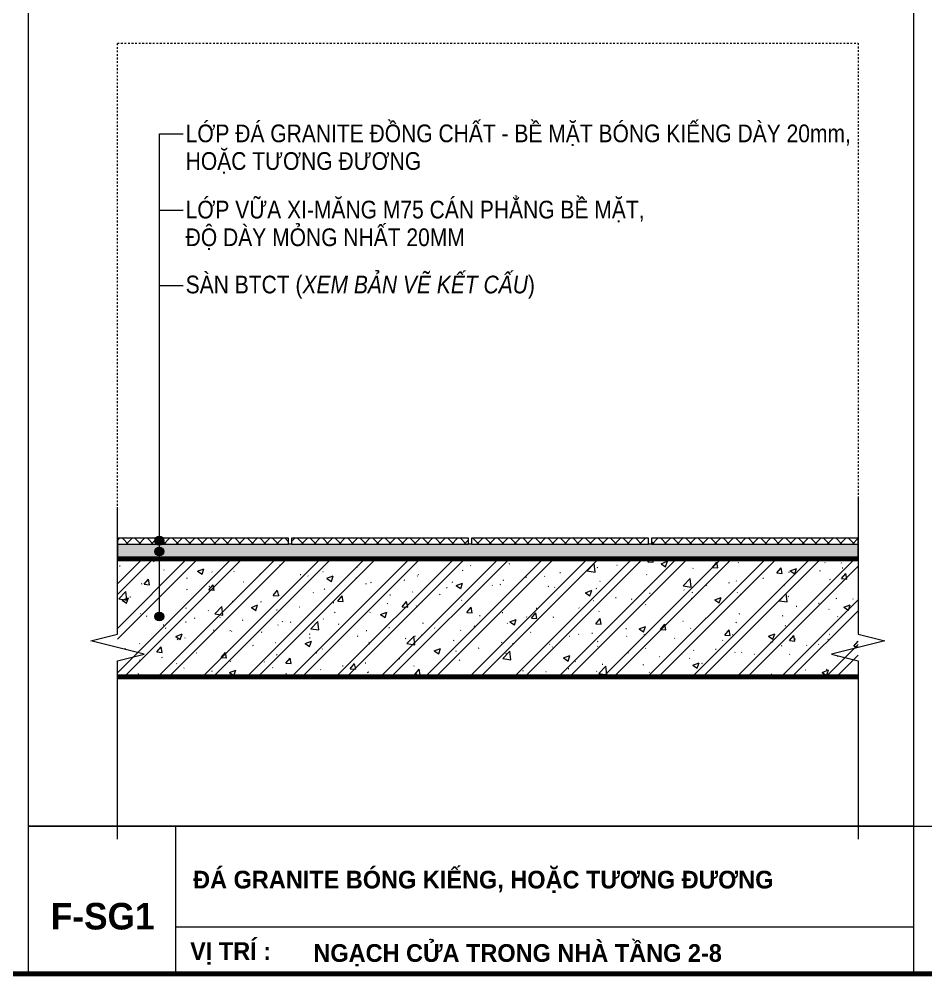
# Model space of a CAD drawing. Header units: millimetres. Extents: x 2839 to 13349, y 2387 to 11762.
# Drawn here: x 3672 to 5209, y 2387 to 4004 of the extents above; entities that cross this region are included whole.
import ezdxf

# ---------------------------------------------------------------- set-up
doc = ezdxf.new("R2010")
doc.units = ezdxf.units.MM
doc.linetypes.add('Dash', pattern=[6, 3, -3])
for name, color, linetype, lineweight in [('A-DETL-2', 90, 'Continuous', 70), ('A-DETL-GENF-1', 7, 'Continuous', 18), ('A-DETL-GENF-2', 9, 'Continuous', 18), ('A-DETL-THIN', 151, 'Continuous', 18), ('A-DETL-WIDE', 214, 'Continuous', 100), ('A-FLOR-OVHD', 1, 'Dash', 18), ('G-ANNO-TEXT-1', 7, 'Continuous', 9), ('G-ANNO-TEXT-2', 250, 'Continuous', 9)]:
    doc.layers.add(name, color=color, linetype=linetype, lineweight=lineweight)
doc.styles.add('Arial_3', font='arial_0.ttf', dxfattribs={"width": 0.85, "height": 30})
doc.styles.add('Arial_B_1', font='arialbd_0.ttf', dxfattribs={"width": 0.95, "height": 45})
doc.styles.add('Arial_B_2', font='arialbd_0.ttf', dxfattribs={"width": 0.95, "height": 30})

msp = doc.modelspace()

# ---------------------------------------------------------------- hatches: boundary and pattern name
at = {"layer": 'A-DETL-GENF-1'}
h = msp.add_hatch(dxfattribs=at)
h.set_pattern_fill('FP_40', color=256, style=0, pattern_type=2)
h.set_pattern_definition([(45, (-2094.63, -3363.992), (-10.606602, 10.606602), []), (135, (-2094.63, -3363.992), (-10.606602, -10.606602), [])])
h.paths.add_polyline_path([(4134.1, 3114.9), (4434.1, 3114.9), (4434.1, 3124.9), (4134.1, 3124.9)])
h.paths.add_polyline_path([(4439.1, 3114.9), (4739.1, 3114.9), (4739.1, 3124.9), (4439.1, 3124.9)])
h.paths.add_polyline_path([(5094.1, 3114.9), (5094.1, 3124.9), (4744.1, 3124.9), (4744.1, 3114.9)])
h.paths.add_polyline_path([(3839.1, 3114.9), (4129.1, 3114.9), (4129.1, 3124.9), (3839.1, 3124.9)])
h = msp.add_hatch(dxfattribs=at)
h.set_pattern_fill('FP_39', color=256, style=0, pattern_type=2)
h.set_pattern_definition([(0, (-2094.63, -3363.992), (48.768, 12.192), [2.012, -34.564, 2.012, -34.564, -195.072]), (0, (-2094.63, -3363.992), (48.768, 12.192), [-73.152, 0, -195.072]), (0, (-2094.63, -3363.992), (48.768, 12.192), [0, -73.152, 2.012, -71.14, -121.92]), (0, (-2094.63, -3363.992), (48.768, 12.192), [-146.304, 2.012, -34.564, 0, -85.344]), (0, (-2094.63, -3363.992), (48.768, 12.192), [0, -182.88, 2.012, -22.372, -60.96]), (0, (-2094.63, -3363.992), (48.768, 12.192), [-207.264, 2.012, -58.948]), (120, (-2076.342, -3357.896), (-34.942582, 36.138327), [2.012, -34.564, 2.012, -34.564, -195.072]), (120, (-2076.342, -3357.896), (-34.942582, 36.138327), [-73.152, 0, -195.072]), (120, (-2076.342, -3357.896), (-34.942582, 36.138327), [0, -73.152, 2.012, -71.14, -121.92]), (120, (-2076.342, -3357.896), (-34.942582, 36.138327), [-146.304, 2.012, -34.564, 0, -85.344]), (120, (-2076.342, -3357.896), (-34.942582, 36.138327), [0, -182.88, 2.012, -22.372, -60.96]), (120, (-2076.342, -3357.896), (-34.942582, 36.138327), [-207.264, 2.012, -58.948]), (240, (-2070.246, -3333.512), (-13.825418, -48.330327), [2.012, -34.564, 2.012, -34.564, -195.072]), (240, (-2070.246, -3333.512), (-13.825418, -48.330327), [-73.152, 0, -195.072]), (240, (-2070.246, -3333.512), (-13.825418, -48.330327), [0, -73.152, 2.012, -71.14, -121.92]), (240, (-2070.246, -3333.512), (-13.825418, -48.330327), [-146.304, 2.012, -34.564, 0, -85.344]), (240, (-2070.246, -3333.512), (-13.825418, -48.330327), [0, -182.88, 2.012, -22.372, -60.96]), (240, (-2070.246, -3333.512), (-13.825418, -48.330327), [-207.264, 2.012, -58.948])])
h.paths.add_polyline_path([(4744.1, 3089.9), (5094.1, 3089.9), (5094.1, 3114.9), (3839.1, 3114.9), (3839.1, 3089.9), (4739.1, 3089.9)])
at = {"layer": 'A-DETL-GENF-2'}
h = msp.add_hatch(dxfattribs=at)
h.set_pattern_fill('FP_13', color=256, style=0, pattern_type=2)
h.set_pattern_definition([(50, (37.09, 0), (109.3103, -9.5638), [11.43, -125.73]), (355, (37.09, 0), (-21.1454, 114.6342), [9.144, -100.584]), (100.451, (46.2, -0.8), (88.1655, 105.0698), [9.714, -106.854]), (46.184, (37.1, 30.48), (162.6475, -25.2258), [17.145, -188.595]), (96.636, (50.65, 28.38), (142.4415, 148.4563), [14.571, -160.281]), (351.184, (37.1, 30.48), (142.4433, 148.455), [13.716, -150.876]), (21, (52.33, 22.86), (90.9683, -61.3593), [11.43, -125.73]), (326, (52.33, 22.86), (37.0815, 110.5128), [9.144, -100.584]), (71.451, (59.91, 17.75), (128.0502, 49.1526), [9.714, -106.854]), (37.5, (37.093, 0), (1.8536, 50.73325), [1.006, -98.359, 1.006, -101.102, -100.965]), (37.5, (37.093, 0), (1.8536, 50.73325), [-201.473, 1.006, -99.959]), (7.5, (37.093, 0), (40.0923, 60.10833), [1.006, -57.211, 1.006, -96.073, -38.481]), (7.5, (37.093, 0), (40.0923, 60.10833), [-155.296, 1.006, -37.475]), (327.5, (3.11, 0), (81.355, -3.43733), [1.006, -37.094, 1.006, -117.866, -157.734]), (327.5, (3.11, 0), (81.355, -3.43733), [-156.972, 1.006, -156.728]), (317.5, (-12.13, 0), (88.87804, 15.25595), [1.006, -48.524, 1.006, -77.937, -112.014]), (317.5, (-12.13, 0), (88.87804, 15.25595), [-128.473, 1.006, -111.008]), (45, (37.093, 0), (-37.71708, 37.71708), []), (45, (37.093, 57.15), (-37.71708, 37.71708), [])])
h.paths.add_polyline_path([(5094.1, 2889.9), (5094.1, 3089.9), (3839.1, 3089.9), (3839.1, 2889.9)])
at = {"layer": 'G-ANNO-TEXT-2'}
h = msp.add_hatch(color=256, dxfattribs=at)
edge = h.paths.add_edge_path()
edge.add_arc((3910.1, 3120.7), 7.5, 0, 360)
h = msp.add_hatch(color=256, dxfattribs=at)
edge = h.paths.add_edge_path()
edge.add_arc((3910.1, 3102.4), 7.5, 0, 360)
h = msp.add_hatch(color=256, dxfattribs=at)
edge = h.paths.add_edge_path()
edge.add_arc((3910.1, 2992.3), 7.5, 0, 360)

# ---------------------------------------------------------------- linework, layer by layer
at = {"layer": 'A-DETL-2'}
for p, q in [((5094.1, 3089.9), (3839.1, 3089.9)), ((3839.1, 2889.9), (5094.1, 2889.9))]:
    msp.add_line(p, q, dxfattribs=at)
at = {"layer": 'A-DETL-THIN'}
for p, q in [((3687.6, 10786.9), (3687.6, 2386.9)), ((5187.6, 10786.9), (5187.6, 2386.9)), ((5094.1, 3192.4), (5094.1, 2962.4)), ((3839.1, 2962.4), (3839.1, 3177.4)), ((4129.1, 3124.9), (3839.1, 3124.9)), ((3839.1, 3124.9), (3839.1, 3114.9)), ((4129.1, 3114.9), (4129.1, 3124.9)), ((4134.1, 3124.9), (4134.1, 3114.9)), ((4434.1, 3124.9), (4134.1, 3124.9)), ((4434.1, 3114.9), (4434.1, 3124.9)), ((4439.1, 3124.9), (4439.1, 3114.9)), ((4739.1, 3124.9), (4439.1, 3124.9)), ((4739.1, 3114.9), (4739.1, 3124.9)), ((5094.1, 3124.9), (4744.1, 3124.9)), ((4744.1, 3124.9), (4744.1, 3114.9)), ((5094.1, 3114.9), (5094.1, 3124.9)), ((3839.1, 3114.9), (3839.1, 3089.9)), ((3839.1, 3114.9), (4129.1, 3114.9)), ((4134.1, 3114.9), (4129.1, 3114.9)), ((4134.1, 3114.9), (4434.1, 3114.9)), ((4439.1, 3114.9), (4434.1, 3114.9)), ((4439.1, 3114.9), (4739.1, 3114.9)), ((4744.1, 3114.9), (4739.1, 3114.9)), ((4744.1, 3114.9), (5094.1, 3114.9)), ((5094.1, 3089.9), (5094.1, 3114.9)), ((3794.1, 2951.1), (3839.1, 2962.4)), ((5094.1, 2962.4), (5139.1, 2951.1)), ((3884.1, 2928.6), (3794.1, 2951.1)), ((5139.1, 2951.1), (5049.1, 2928.6)), ((3839.1, 2917.4), (3884.1, 2928.6)), ((5049.1, 2928.6), (5094.1, 2917.4)), ((3839.1, 2614.9), (3839.1, 2917.4)), ((5094.1, 2917.4), (5094.1, 2614.9)), ((3687.6, 2636.9), (8187.6, 2636.9)), ((5187.6, 2636.9), (3687.6, 2636.9)), ((5187.6, 2636.9), (3687.6, 2636.9)), ((3937.6, 2636.9), (3937.6, 2386.9)), ((3937.6, 2466.9), (5187.6, 2466.9)), ((3547.6, 2386.9), (8187.6, 2386.9))]:
    msp.add_line(p, q, dxfattribs=at)
at = {"layer": 'A-DETL-WIDE'}
msp.add_line((3547.6, 2386.9), (8187.6, 2386.9), dxfattribs=at)
at = {"layer": 'A-FLOR-OVHD'}
for p, q in [((3839.1, 3089.9), (3839.1, 3963.5)), ((3839.1, 3963.5), (5094.1, 3963.5)), ((5094.1, 3963.5), (5094.1, 3089.9))]:
    msp.add_line(p, q, dxfattribs=at)
at = {"layer": 'G-ANNO-TEXT-2'}
for p, q in [((3910.1, 3809.9), (3950.2, 3809.9)), ((3910.1, 3120.7), (3910.1, 3809.9)), ((3910.1, 3680.7), (3950.2, 3680.7)), ((3910.1, 3102.4), (3910.1, 3680.7)), ((3910.1, 3552.9), (3950.2, 3552.9)), ((3910.1, 2992.3), (3910.1, 3552.9))]:
    msp.add_line(p, q, dxfattribs=at)
for centre in [(3910.1, 3120.7), (3910.1, 3102.4), (3910.1, 2992.3)]:
    msp.add_circle(centre, 7.5, dxfattribs=at)

# ---------------------------------------------------------------- texts
at = {"layer": 'G-ANNO-TEXT-1', "line_spacing_factor": 0.936439}
for s, insert, char_height, width, attachment_point, style in [('\\pt1.275,2.55,3.825,5.1,6.375,7.65,8.925,10.2,11.475,12.75,14.025,15.3,16.575,17.85,19.125,20.4,21.675,22.95,24.225,25.5,26.775,28.05,29.325,30.6,31.875,33.15,34.425,35.7,36.975,38.25,39.525,40.8;LỚP ĐÁ GRANITE ĐỒNG CHẤT - BỀ MẶT BÓNG KIẾNG DÀY 20mm, HOẶC TƯƠNG ĐƯƠNG', (3954.7, 3825.6), 30, 1148.648, 1, 'Arial_3'), ('\\pt1.275,2.55,3.825,5.1,6.375,7.65,8.925,10.2,11.475,12.75,14.025,15.3,16.575,17.85,19.125,20.4,21.675,22.95,24.225,25.5,26.775,28.05,29.325,30.6,31.875,33.15,34.425,35.7,36.975,38.25,39.525,40.8;LỚP VỮA XI-MĂNG M75 CÁN PHẲNG BỀ MẶT,\\PĐỘ DÀY MỎNG NHẤT 20MM', (3954.7, 3696.5), 30, 981.75, 1, 'Arial_3'), ('\\pt1.275,2.55,3.825,5.1,6.375,7.65,8.925,10.2,11.475,12.75,14.025,15.3,16.575,17.85,19.125,20.4,21.675,22.95,24.225,25.5,26.775,28.05,29.325,30.6,31.875,33.15,34.425,35.7,36.975,38.25,39.525,40.8;SÀN BTCT ({\\fArial|b0|i1|c0|p34;XEM BẢN VẼ KẾT CẤU})', (3954.7, 3569.6), 30, 979.965, 1, 'Arial_3'), ('\\pt171,342,513,684,855,1026,1197,1368,1539,1710,1881,2052,2223,2394,2565,2736,2907,3078,3249,3420,3591,3762,3933,4104,4275,4446,4617,4788,4959,5130,5301,5472;ĐÁ GRANITE BÓNG KIẾNG, HOẶC TƯƠNG ĐƯƠNG', (3967.3, 2542.7), 30, 1220.655, 4, 'Arial_B_2'), ('\\pt142.50015,284.99985,427.5,570.00015,712.49985,855,997.50015,1139.99985,1282.5,1425.00015,1567.49985,1710,1852.50015,1994.99985,2137.5,2280.00015,2422.49985,2565,2707.50015,2849.99985,2992.5,3135.00015,3277.49985,3420,3562.50015,3704.99985,3847.5,3990.00015,4132.49985,4275,4417.50015,4559.99985;F-SG1', (3814.1, 2484.3), 45, 180.914, 5, 'Arial_B_1'), ('\\pt171,342,513,684,855,1026,1197,1368,1539,1710,1881,2052,2223,2394,2565,2736,2907,3078,3249,3420,3591,3762,3933,4104,4275,4446,4617,4788,4959,5130,5301,5472;VỊ TRÍ :', (3962.3, 2421.7), 30, 142.774, 4, 'Arial_B_2'), ('\\pt171,342,513,684,855,1026,1197,1368,1539,1710,1881,2052,2223,2394,2565,2736,2907,3078,3249,3420,3591,3762,3933,4104,4275,4446,4617,4788,4959,5130,5301,5472;NGẠCH CỬA TRONG NHÀ TẦNG 2-8', (4171.1, 2418.4), 30, 995.362, 4, 'Arial_B_2')]:
    msp.add_mtext(s, dxfattribs=dict(at, insert=insert, char_height=char_height, width=width, attachment_point=attachment_point, style=style))

doc.saveas('drawing.dxf')
